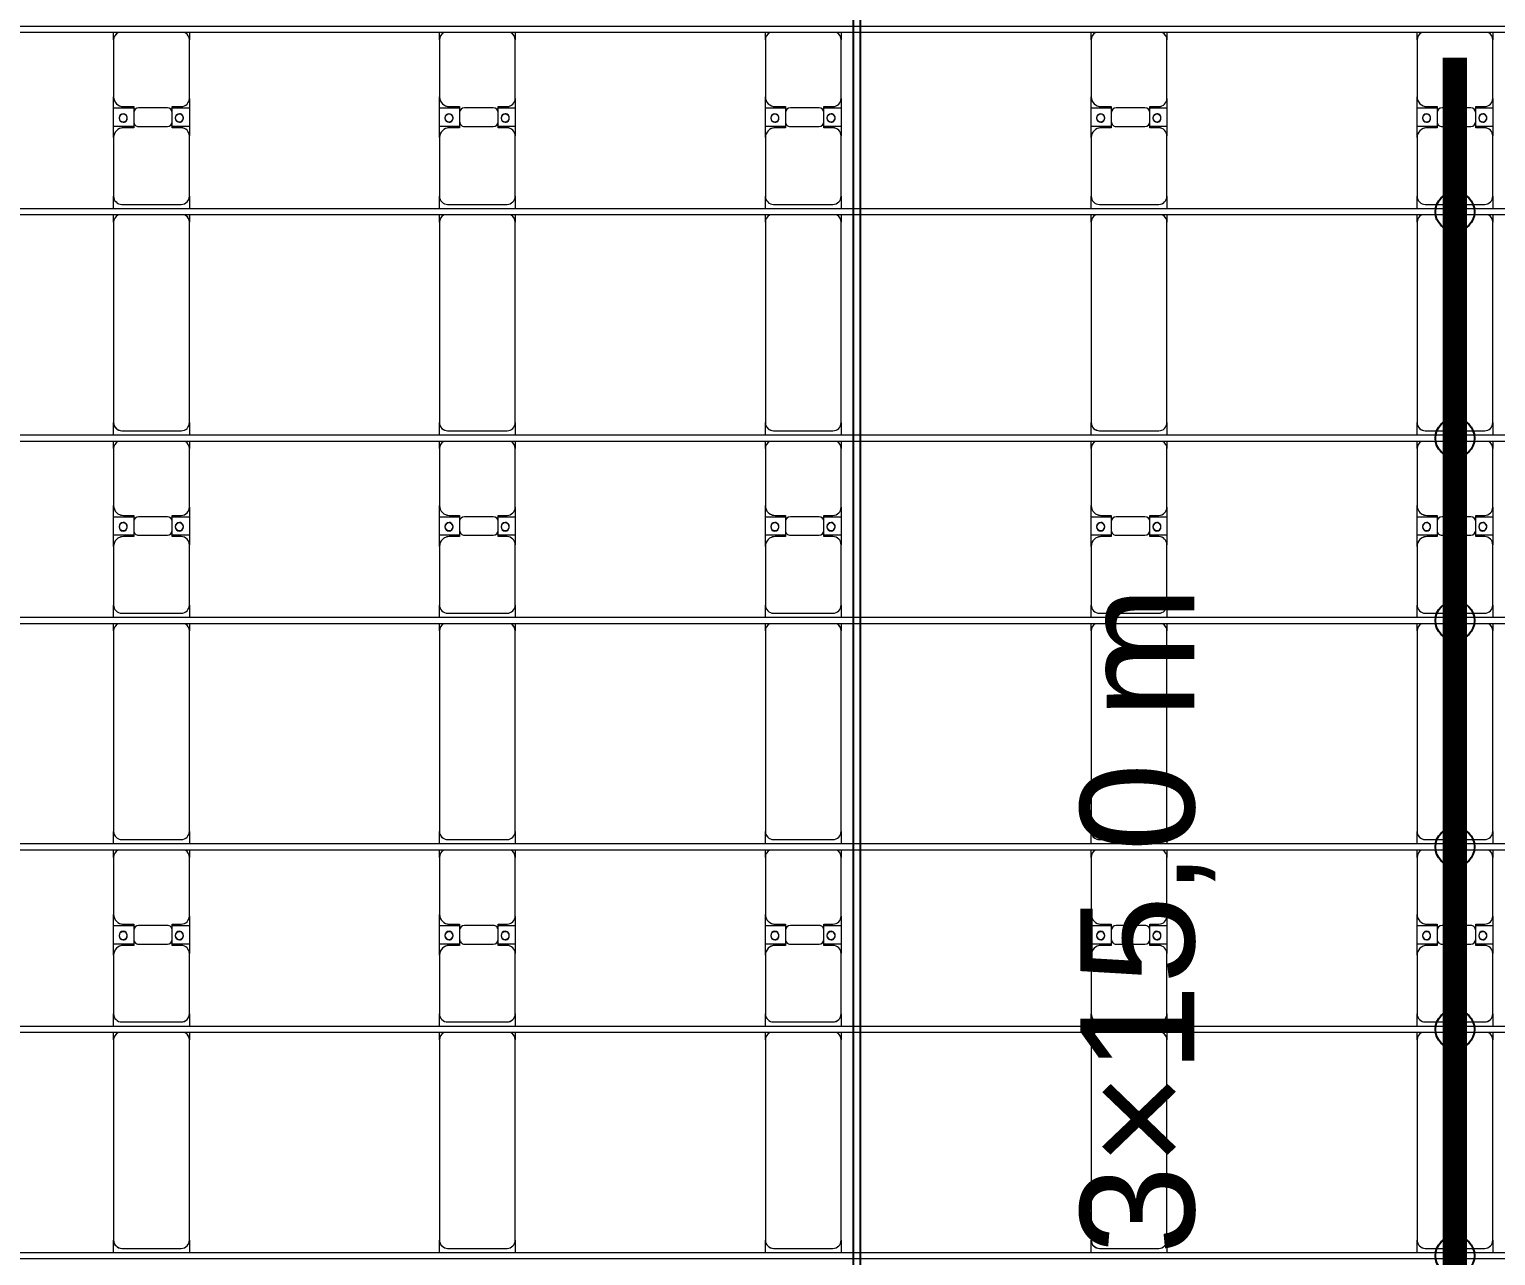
# Model space of a CAD drawing. Header units: millimetres. Extents: x -178706 to 107777, y -87310 to 933.
# Drawn here: x -93641 to -84641, y -71631 to -64101 of the extents above; entities that cross this region are included whole.
import ezdxf

# ---------------------------------------------------------------- set-up
doc = ezdxf.new("R2010")
doc.units = ezdxf.units.MM
doc.layers.add('A-GENM', color=13, linetype='Continuous', lineweight=9)
doc.layers.add('S-BEAM', color=12, linetype='Continuous', lineweight=9)
doc.layers.add('GC-GHI CHU', color=2, linetype='Continuous')
doc.layers.add('GC-HOP 40x60 GIA CUONG', color=1, linetype='Continuous')
doc.styles.add('GC_VN', font='arial.ttf')

# ---------------------------------------------------------------- blocks, each defined once
blk = doc.blocks.new('Dai phao do pin - DẢI PHAO ĐỠ PIN-V39-BỐ TRÍ KHUNG KẾT CẤU BÈ PIN 04')
at = {"layer": 'A-GENM', "color": 7}
for p, q in [((4324.7, 241.6), (4399.7, 241.6)), ((4349.7, 191.6), (4349.7, -173.4)), ((5630.3, 241.6), (4399.7, 241.6)), ((5630.3, 241.6), (5674.7, 241.6)), ((5714.7, 241.6), (5789.7, 241.6)), ((5739.7, 191.6), (5739.7, -173.4)), ((6149.7, 241.6), (5789.7, 241.6)), ((6149.7, 241.6), (6332.2, 241.6)), ((6209.7, 118.2), (6209.7, 181.6)), ((6217.8, 241.6), (6400.3, 241.6)), ((6217.8, 118.2), (6217.8, 241.6)), ((6332.2, 241.6), (6332.2, 118.2)), ((6340.3, 181.6), (6340.3, 118.2)), ((6750.3, 241.6), (6400.3, 241.6)), ((6750.3, 241.6), (6794.7, 241.6)), ((6834.7, 241.6), (6909.7, 241.6)), ((6859.7, 191.6), (6859.7, -173.4)), ((8140.3, 241.6), (6909.7, 241.6)), ((8140.3, 241.6), (8184.7, 241.6)), ((8224.7, 241.6), (8299.7, 241.6)), ((8249.7, 191.6), (8249.7, -173.4)), ((8659.7, 241.6), (8299.7, 241.6)), ((8659.7, 241.6), (8842.2, 241.6)), ((8719.7, 118.2), (8719.7, 181.6)), ((8727.8, 241.6), (8910.3, 241.6)), ((8727.8, 118.2), (8727.8, 241.6)), ((8842.2, 241.6), (8842.2, 118.2)), ((8850.3, 181.6), (8850.3, 118.2)), ((9260.3, 241.6), (8910.3, 241.6)), ((9260.3, 241.6), (9304.7, 241.6)), ((9344.7, 241.6), (9419.7, 241.6)), ((9369.7, 191.6), (9369.7, -173.4)), ((10650.3, 241.6), (9419.7, 241.6)), ((10650.3, 241.6), (10694.7, 241.6)), ((10734.7, 241.6), (10809.7, 241.6)), ((10759.7, 191.6), (10759.7, -173.4)), ((11169.7, 241.6), (10809.7, 241.6)), ((11169.7, 241.6), (11352.2, 241.6)), ((11229.7, 118.2), (11229.7, 181.6)), ((11237.8, 241.6), (11420.3, 241.6)), ((11237.8, 118.2), (11237.8, 241.6)), ((11352.2, 241.6), (11352.2, 118.2)), ((11360.3, 181.6), (11360.3, 118.2)), ((11770.3, 241.6), (11420.3, 241.6)), ((11770.3, 241.6), (11814.7, 241.6)), ((6302.2, 118.2), (6209.7, 118.2)), ((6340.3, 118.2), (6247.8, 118.2)), ((8812.2, 118.2), (8719.7, 118.2)), ((8850.3, 118.2), (8757.8, 118.2)), ((11322.2, 118.2), (11229.7, 118.2)), ((11360.3, 118.2), (11267.8, 118.2)), ((6217.8, 88.2), (6217.8, -88.2)), ((6332.2, -88.2), (6332.2, 88.2)), ((8727.8, 88.2), (8727.8, -88.2)), ((8842.2, -88.2), (8842.2, 88.2)), ((11237.8, 88.2), (11237.8, -88.2)), ((11352.2, -88.2), (11352.2, 88.2)), ((6209.7, -173.4), (6209.7, -118.2)), ((6209.7, -118.2), (6302.2, -118.2)), ((6217.8, -223.4), (6217.8, -118.2)), ((6247.8, -118.2), (6340.3, -118.2)), ((6332.2, -118.2), (6332.2, -223.4)), ((6340.3, -118.2), (6340.3, -173.4)), ((8719.7, -173.4), (8719.7, -118.2)), ((8719.7, -118.2), (8812.2, -118.2)), ((8727.8, -223.4), (8727.8, -118.2)), ((8757.8, -118.2), (8850.3, -118.2)), ((8842.2, -118.2), (8842.2, -223.4)), ((8850.3, -118.2), (8850.3, -173.4)), ((11229.7, -173.4), (11229.7, -118.2)), ((11229.7, -118.2), (11322.2, -118.2)), ((11237.8, -223.4), (11237.8, -118.2)), ((11267.8, -118.2), (11360.3, -118.2)), ((11352.2, -118.2), (11352.2, -223.4)), ((11360.3, -118.2), (11360.3, -173.4)), ((4399.7, -223.4), (4324.7, -223.4)), ((4399.7, -223.4), (5630.3, -223.4)), ((5674.7, -223.4), (5630.3, -223.4)), ((5789.7, -223.4), (5714.7, -223.4)), ((5789.7, -223.4), (6159.7, -223.4)), ((6332.2, -223.4), (6159.7, -223.4)), ((6390.3, -223.4), (6217.8, -223.4)), ((6390.3, -223.4), (6750.3, -223.4)), ((6794.7, -223.4), (6750.3, -223.4)), ((6909.7, -223.4), (6834.7, -223.4)), ((6909.7, -223.4), (8140.3, -223.4)), ((8184.7, -223.4), (8140.3, -223.4)), ((8299.7, -223.4), (8224.7, -223.4)), ((8299.7, -223.4), (8669.7, -223.4)), ((8842.2, -223.4), (8669.7, -223.4)), ((8900.3, -223.4), (8727.8, -223.4)), ((8900.3, -223.4), (9260.3, -223.4)), ((9304.7, -223.4), (9260.3, -223.4)), ((9419.7, -223.4), (9344.7, -223.4)), ((9419.7, -223.4), (10650.3, -223.4)), ((10694.7, -223.4), (10650.3, -223.4)), ((10809.7, -223.4), (10734.7, -223.4)), ((10809.7, -223.4), (11179.7, -223.4)), ((11352.2, -223.4), (11179.7, -223.4)), ((11410.3, -223.4), (11237.8, -223.4)), ((11410.3, -223.4), (11770.3, -223.4)), ((11814.7, -223.4), (11770.3, -223.4))]:
    blk.add_line(p, q, dxfattribs=at)
for centre, radius, start, end in [((4399.7, 191.6), 50, 90, 180), ((4399.7, 191.6), 50, 105, 180), ((5630.3, 191.6), 50, 30, 90), ((5630.3, 191.6), 50, 30, 90), ((5789.7, 191.6), 50, 90, 180), ((5789.7, 191.6), 50, 135, 180), ((6149.7, 181.6), 60, 360, 90), ((6149.7, 181.6), 60, 360, 30), ((6268.6, 183.2), 25, 360, 180), ((6268.6, 183.2), 25, 180, 0), ((6271.4, 183.2), 25, 0, 180), ((6271.4, 183.2), 25, 180, 360), ((6400.3, 181.6), 60, 90, 180), ((6400.3, 181.6), 60, 150, 180), ((6750.3, 191.6), 50, 30, 90), ((6750.3, 191.6), 50, 30, 45), ((6909.7, 191.6), 50, 90, 180), ((6909.7, 191.6), 50, 110.94739, 180), ((8140.3, 191.6), 50, 30, 90), ((8140.3, 191.6), 50, 30, 90), ((8299.7, 191.6), 50, 90, 180), ((8299.7, 191.6), 50, 135, 180), ((8659.7, 181.6), 60, 360, 90), ((8659.7, 181.6), 60, 360, 30), ((8778.6, 183.2), 25, 360, 180), ((8778.6, 183.2), 25, 180, 360), ((8781.4, 183.2), 25, 0, 180), ((8781.4, 183.2), 25, 180, 0), ((8910.3, 181.6), 60, 90, 180), ((8910.3, 181.6), 60, 150, 180), ((9260.3, 191.6), 50, 30, 90), ((9260.3, 191.6), 50, 30, 45), ((9419.7, 191.6), 50, 90, 180), ((9419.7, 191.6), 50, 105, 180), ((10650.3, 191.6), 50, 30, 90), ((10650.3, 191.6), 50, 30, 90), ((10809.7, 191.6), 50, 90, 180), ((10809.7, 191.6), 50, 135, 180), ((11169.7, 181.6), 60, 0, 90), ((11169.7, 181.6), 60, 0, 30), ((11288.6, 183.2), 25, 0, 180), ((11288.6, 183.2), 25, 180, 0), ((11291.4, 183.2), 25, 0, 180), ((11291.4, 183.2), 25, 180, 360), ((11420.3, 181.6), 60, 90, 180), ((11420.3, 181.6), 60, 150, 180), ((11770.3, 191.6), 50, 30, 90), ((11770.3, 191.6), 50, 30, 45), ((6247.8, 88.2), 30, 90, 180), ((6302.2, 88.2), 30, 0, 90), ((8757.8, 88.2), 30, 90, 180), ((8812.2, 88.2), 30, 360, 90), ((11267.8, 88.2), 30, 90, 180), ((11322.2, 88.2), 30, 360, 90), ((6247.8, -88.2), 30, 180, 270), ((6302.2, -88.2), 30, 270, 0), ((8757.8, -88.2), 30, 180, 270), ((8812.2, -88.2), 30, 270, 360), ((11267.8, -88.2), 30, 180, 270), ((11322.2, -88.2), 30, 270, 360), ((4399.7, -173.4), 50, 180, 270), ((4399.7, -173.4), 50, 180, 270), ((5789.7, -173.4), 50, 180, 270), ((5789.7, -173.4), 50, 180, 225), ((6159.7, -173.4), 50, 270, 360), ((6159.7, -173.4), 50, 315, 360), ((6268.6, -161.8), 25, 0, 180), ((6268.6, -161.8), 25, 180, 0), ((6271.4, -161.8), 25, 0, 180), ((6271.4, -161.8), 25, 180, 0), ((6390.3, -173.4), 50, 180, 270), ((6390.3, -173.4), 50, 180, 225), ((6909.7, -173.4), 50, 180, 270), ((6909.7, -173.4), 50, 180, 270), ((8299.7, -173.4), 50, 180, 270), ((8299.7, -173.4), 50, 180, 225), ((8669.7, -173.4), 50, 270, 360), ((8669.7, -173.4), 50, 315, 360), ((8778.6, -161.8), 25, 0, 180), ((8778.6, -161.8), 25, 180, 360), ((8781.4, -161.8), 25, 0, 180), ((8781.4, -161.8), 25, 180, 0), ((8900.3, -173.4), 50, 180, 270), ((8900.3, -173.4), 50, 180, 225), ((9419.7, -173.4), 50, 180, 270), ((9419.7, -173.4), 50, 180, 270), ((10809.7, -173.4), 50, 180, 270), ((10809.7, -173.4), 50, 180, 225), ((11179.7, -173.4), 50, 270, 360), ((11179.7, -173.4), 50, 315, 360), ((11288.6, -161.8), 25, 0, 180), ((11288.6, -161.8), 25, 180, 0), ((11291.4, -161.8), 25, 0, 180), ((11291.4, -161.8), 25, 180, 0), ((11410.3, -173.4), 50, 180, 270), ((11410.3, -173.4), 50, 180, 225), ((5630.3, -173.4), 50, 270, 330), ((5630.3, -173.4), 50, 285, 330), ((6750.3, -173.4), 50, 270, 330), ((6750.3, -173.4), 50, 315, 330), ((8140.3, -173.4), 50, 270, 330), ((8140.3, -173.4), 50, 285, 330), ((9260.3, -173.4), 50, 270, 330), ((9260.3, -173.4), 50, 315, 330), ((10650.3, -173.4), 50, 270, 330), ((10650.3, -173.4), 50, 285, 330), ((11770.3, -173.4), 50, 270, 330), ((11770.3, -173.4), 50, 315, 330)]:
    blk.add_arc(centre, radius, start, end, dxfattribs=at)
blk = doc.blocks.new('Dai phao do pin - DẢI PHAO ĐỠ PIN-V40-BỐ TRÍ KHUNG KẾT CẤU BÈ PIN 04')
at = {"layer": 'A-GENM', "color": 7}
for p, q in [((4324.7, 241.6), (4399.7, 241.6)), ((4349.7, 191.6), (4349.7, -173.4)), ((5630.3, 241.6), (4399.7, 241.6)), ((5630.3, 241.6), (5674.7, 241.6)), ((5714.7, 241.6), (5789.7, 241.6)), ((5739.7, 191.6), (5739.7, -173.4)), ((6149.7, 241.6), (5789.7, 241.6)), ((6149.7, 241.6), (6332.2, 241.6)), ((6209.7, 118.2), (6209.7, 181.6)), ((6217.8, 241.6), (6400.3, 241.6)), ((6217.8, 118.2), (6217.8, 241.6)), ((6332.2, 241.6), (6332.2, 118.2)), ((6340.3, 181.6), (6340.3, 118.2)), ((6750.3, 241.6), (6400.3, 241.6)), ((6750.3, 241.6), (6794.7, 241.6)), ((6834.7, 241.6), (6909.7, 241.6)), ((6859.7, 191.6), (6859.7, -173.4)), ((8140.3, 241.6), (6909.7, 241.6)), ((8140.3, 241.6), (8184.7, 241.6)), ((8224.7, 241.6), (8299.7, 241.6)), ((8249.7, 191.6), (8249.7, -173.4)), ((8659.7, 241.6), (8299.7, 241.6)), ((8659.7, 241.6), (8842.2, 241.6)), ((8719.7, 118.2), (8719.7, 181.6)), ((8727.8, 241.6), (8910.3, 241.6)), ((8727.8, 118.2), (8727.8, 241.6)), ((8842.2, 241.6), (8842.2, 118.2)), ((8850.3, 181.6), (8850.3, 118.2)), ((9260.3, 241.6), (8910.3, 241.6)), ((9260.3, 241.6), (9304.7, 241.6)), ((9344.7, 241.6), (9419.7, 241.6)), ((9369.7, 191.6), (9369.7, -173.4)), ((10650.3, 241.6), (9419.7, 241.6)), ((10650.3, 241.6), (10694.7, 241.6)), ((10734.7, 241.6), (10809.7, 241.6)), ((10759.7, 191.6), (10759.7, -173.4)), ((11169.7, 241.6), (10809.7, 241.6)), ((11169.7, 241.6), (11352.2, 241.6)), ((11229.7, 118.2), (11229.7, 181.6)), ((11237.8, 241.6), (11420.3, 241.6)), ((11237.8, 118.2), (11237.8, 241.6)), ((11352.2, 241.6), (11352.2, 118.2)), ((11360.3, 181.6), (11360.3, 118.2)), ((11770.3, 241.6), (11420.3, 241.6)), ((11770.3, 241.6), (11814.7, 241.6)), ((6302.2, 118.2), (6209.7, 118.2)), ((6340.3, 118.2), (6247.8, 118.2)), ((8812.2, 118.2), (8719.7, 118.2)), ((8850.3, 118.2), (8757.8, 118.2)), ((11322.2, 118.2), (11229.7, 118.2)), ((11360.3, 118.2), (11267.8, 118.2)), ((6217.8, 88.2), (6217.8, -88.2)), ((6332.2, -88.2), (6332.2, 88.2)), ((8727.8, 88.2), (8727.8, -88.2)), ((8842.2, -88.2), (8842.2, 88.2)), ((11237.8, 88.2), (11237.8, -88.2)), ((11352.2, -88.2), (11352.2, 88.2)), ((6209.7, -173.4), (6209.7, -118.2)), ((6209.7, -118.2), (6302.2, -118.2)), ((6217.8, -223.4), (6217.8, -118.2)), ((6247.8, -118.2), (6340.3, -118.2)), ((6332.2, -118.2), (6332.2, -223.4)), ((6340.3, -118.2), (6340.3, -173.4)), ((8719.7, -173.4), (8719.7, -118.2)), ((8719.7, -118.2), (8812.2, -118.2)), ((8727.8, -223.4), (8727.8, -118.2)), ((8757.8, -118.2), (8850.3, -118.2)), ((8842.2, -118.2), (8842.2, -223.4)), ((8850.3, -118.2), (8850.3, -173.4)), ((11229.7, -173.4), (11229.7, -118.2)), ((11229.7, -118.2), (11322.2, -118.2)), ((11237.8, -223.4), (11237.8, -118.2)), ((11267.8, -118.2), (11360.3, -118.2)), ((11352.2, -118.2), (11352.2, -223.4)), ((11360.3, -118.2), (11360.3, -173.4)), ((4399.7, -223.4), (4324.7, -223.4)), ((4399.7, -223.4), (5630.3, -223.4)), ((5674.7, -223.4), (5630.3, -223.4)), ((5789.7, -223.4), (5714.7, -223.4)), ((5789.7, -223.4), (6159.7, -223.4)), ((6332.2, -223.4), (6159.7, -223.4)), ((6390.3, -223.4), (6217.8, -223.4)), ((6390.3, -223.4), (6750.3, -223.4)), ((6794.7, -223.4), (6750.3, -223.4)), ((6909.7, -223.4), (6834.7, -223.4)), ((6909.7, -223.4), (8140.3, -223.4)), ((8184.7, -223.4), (8140.3, -223.4)), ((8299.7, -223.4), (8224.7, -223.4)), ((8299.7, -223.4), (8669.7, -223.4)), ((8842.2, -223.4), (8669.7, -223.4)), ((8900.3, -223.4), (8727.8, -223.4)), ((8900.3, -223.4), (9260.3, -223.4)), ((9304.7, -223.4), (9260.3, -223.4)), ((9419.7, -223.4), (9344.7, -223.4)), ((9419.7, -223.4), (10650.3, -223.4)), ((10694.7, -223.4), (10650.3, -223.4)), ((10809.7, -223.4), (10734.7, -223.4)), ((10809.7, -223.4), (11179.7, -223.4)), ((11352.2, -223.4), (11179.7, -223.4)), ((11410.3, -223.4), (11237.8, -223.4)), ((11410.3, -223.4), (11770.3, -223.4)), ((11814.7, -223.4), (11770.3, -223.4))]:
    blk.add_line(p, q, dxfattribs=at)
for centre, radius, start, end in [((4399.7, 191.6), 50, 90, 180), ((4399.7, 191.6), 50, 105, 180), ((5630.3, 191.6), 50, 30, 90), ((5630.3, 191.6), 50, 30, 90), ((5789.7, 191.6), 50, 90, 180), ((5789.7, 191.6), 50, 135, 180), ((6149.7, 181.6), 60, 360, 90), ((6149.7, 181.6), 60, 360, 30), ((6268.6, 183.2), 25, 360, 180), ((6268.6, 183.2), 25, 180, 0), ((6271.4, 183.2), 25, 0, 180), ((6271.4, 183.2), 25, 180, 360), ((6400.3, 181.6), 60, 90, 180), ((6400.3, 181.6), 60, 150, 180), ((6750.3, 191.6), 50, 30, 90), ((6750.3, 191.6), 50, 30, 45), ((6909.7, 191.6), 50, 90, 180), ((6909.7, 191.6), 50, 110.95192, 180), ((8140.3, 191.6), 50, 30, 90), ((8140.3, 191.6), 50, 30, 90), ((8299.7, 191.6), 50, 90, 180), ((8299.7, 191.6), 50, 135, 180), ((8659.7, 181.6), 60, 360, 90), ((8659.7, 181.6), 60, 360, 30), ((8778.6, 183.2), 25, 360, 180), ((8778.6, 183.2), 25, 180, 360), ((8781.4, 183.2), 25, 0, 180), ((8781.4, 183.2), 25, 180, 0), ((8910.3, 181.6), 60, 90, 180), ((8910.3, 181.6), 60, 150, 180), ((9260.3, 191.6), 50, 30, 90), ((9260.3, 191.6), 50, 30, 45), ((9419.7, 191.6), 50, 90, 180), ((9419.7, 191.6), 50, 105, 180), ((10650.3, 191.6), 50, 30, 90), ((10650.3, 191.6), 50, 30, 90), ((10809.7, 191.6), 50, 90, 180), ((10809.7, 191.6), 50, 135, 180), ((11169.7, 181.6), 60, 0, 90), ((11169.7, 181.6), 60, 0, 30), ((11288.6, 183.2), 25, 0, 180), ((11288.6, 183.2), 25, 180, 0), ((11291.4, 183.2), 25, 0, 180), ((11291.4, 183.2), 25, 180, 360), ((11420.3, 181.6), 60, 90, 180), ((11420.3, 181.6), 60, 150, 180), ((11770.3, 191.6), 50, 30, 90), ((11770.3, 191.6), 50, 30, 45), ((6247.8, 88.2), 30, 90, 180), ((6302.2, 88.2), 30, 0, 90), ((8757.8, 88.2), 30, 90, 180), ((8812.2, 88.2), 30, 360, 90), ((11267.8, 88.2), 30, 90, 180), ((11322.2, 88.2), 30, 360, 90), ((6247.8, -88.2), 30, 180, 270), ((6302.2, -88.2), 30, 270, 0), ((8757.8, -88.2), 30, 180, 270), ((8812.2, -88.2), 30, 270, 360), ((11267.8, -88.2), 30, 180, 270), ((11322.2, -88.2), 30, 270, 360), ((4399.7, -173.4), 50, 180, 270), ((4399.7, -173.4), 50, 180, 270), ((5789.7, -173.4), 50, 180, 270), ((5789.7, -173.4), 50, 180, 225), ((6159.7, -173.4), 50, 270, 360), ((6159.7, -173.4), 50, 315, 360), ((6268.6, -161.8), 25, 0, 180), ((6268.6, -161.8), 25, 180, 0), ((6271.4, -161.8), 25, 0, 180), ((6271.4, -161.8), 25, 180, 0), ((6390.3, -173.4), 50, 180, 270), ((6390.3, -173.4), 50, 180, 225), ((6909.7, -173.4), 50, 180, 270), ((6909.7, -173.4), 50, 180, 270), ((8299.7, -173.4), 50, 180, 270), ((8299.7, -173.4), 50, 180, 225), ((8669.7, -173.4), 50, 270, 360), ((8669.7, -173.4), 50, 315, 360), ((8778.6, -161.8), 25, 0, 180), ((8778.6, -161.8), 25, 180, 360), ((8781.4, -161.8), 25, 0, 180), ((8781.4, -161.8), 25, 180, 0), ((8900.3, -173.4), 50, 180, 270), ((8900.3, -173.4), 50, 180, 225), ((9419.7, -173.4), 50, 180, 270), ((9419.7, -173.4), 50, 180, 270), ((10809.7, -173.4), 50, 180, 270), ((10809.7, -173.4), 50, 180, 225), ((11179.7, -173.4), 50, 270, 360), ((11179.7, -173.4), 50, 315, 360), ((11288.6, -161.8), 25, 0, 180), ((11288.6, -161.8), 25, 180, 0), ((11291.4, -161.8), 25, 0, 180), ((11291.4, -161.8), 25, 180, 0), ((11410.3, -173.4), 50, 180, 270), ((11410.3, -173.4), 50, 180, 225), ((5630.3, -173.4), 50, 270, 330), ((5630.3, -173.4), 50, 285, 330), ((6750.3, -173.4), 50, 270, 330), ((6750.3, -173.4), 50, 315, 330), ((8140.3, -173.4), 50, 270, 330), ((8140.3, -173.4), 50, 285, 330), ((9260.3, -173.4), 50, 270, 330), ((9260.3, -173.4), 50, 315, 330), ((10650.3, -173.4), 50, 270, 330), ((10650.3, -173.4), 50, 285, 330), ((11770.3, -173.4), 50, 270, 330), ((11770.3, -173.4), 50, 315, 330)]:
    blk.add_arc(centre, radius, start, end, dxfattribs=at)
blk = doc.blocks.new('Dai phao do pin - DẢI PHAO ĐỠ PIN-V41-BỐ TRÍ KHUNG KẾT CẤU BÈ PIN 04')
at = {"layer": 'A-GENM', "color": 7}
for p, q in [((4324.7, 241.6), (4399.7, 241.6)), ((4349.7, 191.6), (4349.7, -173.4)), ((5630.3, 241.6), (4399.7, 241.6)), ((5630.3, 241.6), (5674.7, 241.6)), ((5714.7, 241.6), (5789.7, 241.6)), ((5739.7, 191.6), (5739.7, -173.4)), ((6149.7, 241.6), (5789.7, 241.6)), ((6149.7, 241.6), (6332.2, 241.6)), ((6209.7, 118.2), (6209.7, 181.6)), ((6217.8, 241.6), (6400.3, 241.6)), ((6217.8, 118.2), (6217.8, 241.6)), ((6332.2, 241.6), (6332.2, 118.2)), ((6340.3, 181.6), (6340.3, 118.2)), ((6750.3, 241.6), (6400.3, 241.6)), ((6750.3, 241.6), (6794.7, 241.6)), ((6834.7, 241.6), (6909.7, 241.6)), ((6859.7, 191.6), (6859.7, -173.4)), ((8140.3, 241.6), (6909.7, 241.6)), ((8140.3, 241.6), (8184.7, 241.6)), ((8224.7, 241.6), (8299.7, 241.6)), ((8249.7, 191.6), (8249.7, -173.4)), ((8659.7, 241.6), (8299.7, 241.6)), ((8659.7, 241.6), (8842.2, 241.6)), ((8719.7, 118.2), (8719.7, 181.6)), ((8727.8, 241.6), (8910.3, 241.6)), ((8727.8, 118.2), (8727.8, 241.6)), ((8842.2, 241.6), (8842.2, 118.2)), ((8850.3, 181.6), (8850.3, 118.2)), ((9260.3, 241.6), (8910.3, 241.6)), ((9260.3, 241.6), (9304.7, 241.6)), ((9344.7, 241.6), (9419.7, 241.6)), ((9369.7, 191.6), (9369.7, -173.4)), ((10650.3, 241.6), (9419.7, 241.6)), ((10650.3, 241.6), (10694.7, 241.6)), ((10734.7, 241.6), (10809.7, 241.6)), ((10759.7, 191.6), (10759.7, -173.4)), ((11169.7, 241.6), (10809.7, 241.6)), ((11169.7, 241.6), (11352.2, 241.6)), ((11229.7, 118.2), (11229.7, 181.6)), ((11237.8, 241.6), (11420.3, 241.6)), ((11237.8, 118.2), (11237.8, 241.6)), ((11352.2, 241.6), (11352.2, 118.2)), ((11360.3, 181.6), (11360.3, 118.2)), ((11770.3, 241.6), (11420.3, 241.6)), ((11770.3, 241.6), (11814.7, 241.6)), ((6302.2, 118.2), (6209.7, 118.2)), ((6340.3, 118.2), (6247.8, 118.2)), ((8812.2, 118.2), (8719.7, 118.2)), ((8850.3, 118.2), (8757.8, 118.2)), ((11322.2, 118.2), (11229.7, 118.2)), ((11360.3, 118.2), (11267.8, 118.2)), ((6217.8, 88.2), (6217.8, -88.2)), ((6332.2, -88.2), (6332.2, 88.2)), ((8727.8, 88.2), (8727.8, -88.2)), ((8842.2, -88.2), (8842.2, 88.2)), ((11237.8, 88.2), (11237.8, -88.2)), ((11352.2, -88.2), (11352.2, 88.2)), ((6209.7, -173.4), (6209.7, -118.2)), ((6209.7, -118.2), (6302.2, -118.2)), ((6217.8, -223.4), (6217.8, -118.2)), ((6247.8, -118.2), (6340.3, -118.2)), ((6332.2, -118.2), (6332.2, -223.4)), ((6340.3, -118.2), (6340.3, -173.4)), ((8719.7, -173.4), (8719.7, -118.2)), ((8719.7, -118.2), (8812.2, -118.2)), ((8727.8, -223.4), (8727.8, -118.2)), ((8757.8, -118.2), (8850.3, -118.2)), ((8842.2, -118.2), (8842.2, -223.4)), ((8850.3, -118.2), (8850.3, -173.4)), ((11229.7, -173.4), (11229.7, -118.2)), ((11229.7, -118.2), (11322.2, -118.2)), ((11237.8, -223.4), (11237.8, -118.2)), ((11267.8, -118.2), (11360.3, -118.2)), ((11352.2, -118.2), (11352.2, -223.4)), ((11360.3, -118.2), (11360.3, -173.4)), ((4399.7, -223.4), (4324.7, -223.4)), ((4399.7, -223.4), (5630.3, -223.4)), ((5674.7, -223.4), (5630.3, -223.4)), ((5789.7, -223.4), (5714.7, -223.4)), ((5789.7, -223.4), (6159.7, -223.4)), ((6332.2, -223.4), (6159.7, -223.4)), ((6390.3, -223.4), (6217.8, -223.4)), ((6390.3, -223.4), (6750.3, -223.4)), ((6794.7, -223.4), (6750.3, -223.4)), ((6909.7, -223.4), (6834.7, -223.4)), ((6909.7, -223.4), (8140.3, -223.4)), ((8184.7, -223.4), (8140.3, -223.4)), ((8299.7, -223.4), (8224.7, -223.4)), ((8299.7, -223.4), (8669.7, -223.4)), ((8842.2, -223.4), (8669.7, -223.4)), ((8900.3, -223.4), (8727.8, -223.4)), ((8900.3, -223.4), (9260.3, -223.4)), ((9304.7, -223.4), (9260.3, -223.4)), ((9419.7, -223.4), (9344.7, -223.4)), ((9419.7, -223.4), (10650.3, -223.4)), ((10694.7, -223.4), (10650.3, -223.4)), ((10809.7, -223.4), (10734.7, -223.4)), ((10809.7, -223.4), (11179.7, -223.4)), ((11352.2, -223.4), (11179.7, -223.4)), ((11410.3, -223.4), (11237.8, -223.4)), ((11410.3, -223.4), (11770.3, -223.4)), ((11814.7, -223.4), (11770.3, -223.4))]:
    blk.add_line(p, q, dxfattribs=at)
for centre, radius, start, end in [((4399.7, 191.6), 50, 90, 180), ((4399.7, 191.6), 50, 105, 180), ((5630.3, 191.6), 50, 30, 90), ((5630.3, 191.6), 50, 30, 90), ((5789.7, 191.6), 50, 90, 180), ((5789.7, 191.6), 50, 135, 180), ((6149.7, 181.6), 60, 360, 90), ((6149.7, 181.6), 60, 360, 30), ((6268.6, 183.2), 25, 360, 180), ((6268.6, 183.2), 25, 180, 0), ((6271.4, 183.2), 25, 0, 180), ((6271.4, 183.2), 25, 180, 360), ((6400.3, 181.6), 60, 90, 180), ((6400.3, 181.6), 60, 150, 180), ((6750.3, 191.6), 50, 30, 90), ((6750.3, 191.6), 50, 30, 45), ((6909.7, 191.6), 50, 90, 180), ((6909.7, 191.6), 50, 110.95645, 180), ((8140.3, 191.6), 50, 30, 90), ((8140.3, 191.6), 50, 30, 90), ((8299.7, 191.6), 50, 90, 180), ((8299.7, 191.6), 50, 135, 180), ((8659.7, 181.6), 60, 360, 90), ((8659.7, 181.6), 60, 360, 30), ((8778.6, 183.2), 25, 360, 180), ((8778.6, 183.2), 25, 180, 360), ((8781.4, 183.2), 25, 0, 180), ((8781.4, 183.2), 25, 180, 0), ((8910.3, 181.6), 60, 90, 180), ((8910.3, 181.6), 60, 150, 180), ((9260.3, 191.6), 50, 30, 90), ((9260.3, 191.6), 50, 30, 45), ((9419.7, 191.6), 50, 90, 180), ((9419.7, 191.6), 50, 105, 180), ((10650.3, 191.6), 50, 30, 90), ((10650.3, 191.6), 50, 30, 90), ((10809.7, 191.6), 50, 90, 180), ((10809.7, 191.6), 50, 135, 180), ((11169.7, 181.6), 60, 0, 90), ((11169.7, 181.6), 60, 0, 30), ((11288.6, 183.2), 25, 0, 180), ((11288.6, 183.2), 25, 180, 0), ((11291.4, 183.2), 25, 0, 180), ((11291.4, 183.2), 25, 180, 360), ((11420.3, 181.6), 60, 90, 180), ((11420.3, 181.6), 60, 150, 180), ((11770.3, 191.6), 50, 30, 90), ((11770.3, 191.6), 50, 30, 45), ((6247.8, 88.2), 30, 90, 180), ((6302.2, 88.2), 30, 0, 90), ((8757.8, 88.2), 30, 90, 180), ((8812.2, 88.2), 30, 360, 90), ((11267.8, 88.2), 30, 90, 180), ((11322.2, 88.2), 30, 360, 90), ((6247.8, -88.2), 30, 180, 270), ((6302.2, -88.2), 30, 270, 0), ((8757.8, -88.2), 30, 180, 270), ((8812.2, -88.2), 30, 270, 360), ((11267.8, -88.2), 30, 180, 270), ((11322.2, -88.2), 30, 270, 360), ((4399.7, -173.4), 50, 180, 270), ((4399.7, -173.4), 50, 180, 270), ((5789.7, -173.4), 50, 180, 270), ((5789.7, -173.4), 50, 180, 225), ((6159.7, -173.4), 50, 270, 360), ((6159.7, -173.4), 50, 315, 360), ((6268.6, -161.8), 25, 0, 180), ((6268.6, -161.8), 25, 180, 0), ((6271.4, -161.8), 25, 0, 180), ((6271.4, -161.8), 25, 180, 0), ((6390.3, -173.4), 50, 180, 270), ((6390.3, -173.4), 50, 180, 225), ((6909.7, -173.4), 50, 180, 270), ((6909.7, -173.4), 50, 180, 270), ((8299.7, -173.4), 50, 180, 270), ((8299.7, -173.4), 50, 180, 225), ((8669.7, -173.4), 50, 270, 360), ((8669.7, -173.4), 50, 315, 360), ((8778.6, -161.8), 25, 0, 180), ((8778.6, -161.8), 25, 180, 360), ((8781.4, -161.8), 25, 0, 180), ((8781.4, -161.8), 25, 180, 0), ((8900.3, -173.4), 50, 180, 270), ((8900.3, -173.4), 50, 180, 225), ((9419.7, -173.4), 50, 180, 270), ((9419.7, -173.4), 50, 180, 270), ((10809.7, -173.4), 50, 180, 270), ((10809.7, -173.4), 50, 180, 225), ((11179.7, -173.4), 50, 270, 360), ((11179.7, -173.4), 50, 315, 360), ((11288.6, -161.8), 25, 0, 180), ((11288.6, -161.8), 25, 180, 0), ((11291.4, -161.8), 25, 0, 180), ((11291.4, -161.8), 25, 180, 0), ((11410.3, -173.4), 50, 180, 270), ((11410.3, -173.4), 50, 180, 225), ((5630.3, -173.4), 50, 270, 330), ((5630.3, -173.4), 50, 285, 330), ((6750.3, -173.4), 50, 270, 330), ((6750.3, -173.4), 50, 315, 330), ((8140.3, -173.4), 50, 270, 330), ((8140.3, -173.4), 50, 285, 330), ((9260.3, -173.4), 50, 270, 330), ((9260.3, -173.4), 50, 315, 330), ((10650.3, -173.4), 50, 270, 330), ((10650.3, -173.4), 50, 285, 330), ((11770.3, -173.4), 50, 270, 330), ((11770.3, -173.4), 50, 315, 330)]:
    blk.add_arc(centre, radius, start, end, dxfattribs=at)
blk = doc.blocks.new('Dai phao do pin - DẢI PHAO ĐỠ PIN-V42-BỐ TRÍ KHUNG KẾT CẤU BÈ PIN 04')
at = {"layer": 'A-GENM', "color": 7}
for p, q in [((4324.7, 241.6), (4399.7, 241.6)), ((4349.7, 191.6), (4349.7, -173.4)), ((5630.3, 241.6), (4399.7, 241.6)), ((5630.3, 241.6), (5674.7, 241.6)), ((5714.7, 241.6), (5789.7, 241.6)), ((5739.7, 191.6), (5739.7, -173.4)), ((6149.7, 241.6), (5789.7, 241.6)), ((6149.7, 241.6), (6332.2, 241.6)), ((6209.7, 118.2), (6209.7, 181.6)), ((6217.8, 241.6), (6400.3, 241.6)), ((6217.8, 118.2), (6217.8, 241.6)), ((6332.2, 241.6), (6332.2, 118.2)), ((6340.3, 181.6), (6340.3, 118.2)), ((6750.3, 241.6), (6400.3, 241.6)), ((6750.3, 241.6), (6794.7, 241.6)), ((6834.7, 241.6), (6909.7, 241.6)), ((6859.7, 191.6), (6859.7, -173.4)), ((8140.3, 241.6), (6909.7, 241.6)), ((8140.3, 241.6), (8184.7, 241.6)), ((8224.7, 241.6), (8299.7, 241.6)), ((8249.7, 191.6), (8249.7, -173.4)), ((8659.7, 241.6), (8299.7, 241.6)), ((8659.7, 241.6), (8842.2, 241.6)), ((8719.7, 118.2), (8719.7, 181.6)), ((8727.8, 241.6), (8910.3, 241.6)), ((8727.8, 118.2), (8727.8, 241.6)), ((8842.2, 241.6), (8842.2, 118.2)), ((8850.3, 181.6), (8850.3, 118.2)), ((9260.3, 241.6), (8910.3, 241.6)), ((9260.3, 241.6), (9304.7, 241.6)), ((9344.7, 241.6), (9419.7, 241.6)), ((9369.7, 191.6), (9369.7, -173.4)), ((10650.3, 241.6), (9419.7, 241.6)), ((10650.3, 241.6), (10694.7, 241.6)), ((10734.7, 241.6), (10809.7, 241.6)), ((10759.7, 191.6), (10759.7, -173.4)), ((11169.7, 241.6), (10809.7, 241.6)), ((11169.7, 241.6), (11352.2, 241.6)), ((11229.7, 118.2), (11229.7, 181.6)), ((11237.8, 241.6), (11420.3, 241.6)), ((11237.8, 118.2), (11237.8, 241.6)), ((11352.2, 241.6), (11352.2, 118.2)), ((11360.3, 181.6), (11360.3, 118.2)), ((11770.3, 241.6), (11420.3, 241.6)), ((11770.3, 241.6), (11814.7, 241.6)), ((6302.2, 118.2), (6209.7, 118.2)), ((6340.3, 118.2), (6247.8, 118.2)), ((8812.2, 118.2), (8719.7, 118.2)), ((8850.3, 118.2), (8757.8, 118.2)), ((11322.2, 118.2), (11229.7, 118.2)), ((11360.3, 118.2), (11267.8, 118.2)), ((6217.8, 88.2), (6217.8, -88.2)), ((6332.2, -88.2), (6332.2, 88.2)), ((8727.8, 88.2), (8727.8, -88.2)), ((8842.2, -88.2), (8842.2, 88.2)), ((11237.8, 88.2), (11237.8, -88.2)), ((11352.2, -88.2), (11352.2, 88.2)), ((6209.7, -173.4), (6209.7, -118.2)), ((6209.7, -118.2), (6302.2, -118.2)), ((6217.8, -223.4), (6217.8, -118.2)), ((6247.8, -118.2), (6340.3, -118.2)), ((6332.2, -118.2), (6332.2, -223.4)), ((6340.3, -118.2), (6340.3, -173.4)), ((8719.7, -173.4), (8719.7, -118.2)), ((8719.7, -118.2), (8812.2, -118.2)), ((8727.8, -223.4), (8727.8, -118.2)), ((8757.8, -118.2), (8850.3, -118.2)), ((8842.2, -118.2), (8842.2, -223.4)), ((8850.3, -118.2), (8850.3, -173.4)), ((11229.7, -173.4), (11229.7, -118.2)), ((11229.7, -118.2), (11322.2, -118.2)), ((11237.8, -223.4), (11237.8, -118.2)), ((11267.8, -118.2), (11360.3, -118.2)), ((11352.2, -118.2), (11352.2, -223.4)), ((11360.3, -118.2), (11360.3, -173.4)), ((4399.7, -223.4), (4324.7, -223.4)), ((4399.7, -223.4), (5630.3, -223.4)), ((5674.7, -223.4), (5630.3, -223.4)), ((5789.7, -223.4), (5714.7, -223.4)), ((5789.7, -223.4), (6159.7, -223.4)), ((6332.2, -223.4), (6159.7, -223.4)), ((6390.3, -223.4), (6217.8, -223.4)), ((6390.3, -223.4), (6750.3, -223.4)), ((6794.7, -223.4), (6750.3, -223.4)), ((6909.7, -223.4), (6834.7, -223.4)), ((6909.7, -223.4), (8140.3, -223.4)), ((8184.7, -223.4), (8140.3, -223.4)), ((8299.7, -223.4), (8224.7, -223.4)), ((8299.7, -223.4), (8669.7, -223.4)), ((8842.2, -223.4), (8669.7, -223.4)), ((8900.3, -223.4), (8727.8, -223.4)), ((8900.3, -223.4), (9260.3, -223.4)), ((9304.7, -223.4), (9260.3, -223.4)), ((9419.7, -223.4), (9344.7, -223.4)), ((9419.7, -223.4), (10650.3, -223.4)), ((10694.7, -223.4), (10650.3, -223.4)), ((10809.7, -223.4), (10734.7, -223.4)), ((10809.7, -223.4), (11179.7, -223.4)), ((11352.2, -223.4), (11179.7, -223.4)), ((11410.3, -223.4), (11237.8, -223.4)), ((11410.3, -223.4), (11770.3, -223.4)), ((11814.7, -223.4), (11770.3, -223.4))]:
    blk.add_line(p, q, dxfattribs=at)
for centre, radius, start, end in [((4399.7, 191.6), 50, 90, 180), ((4399.7, 191.6), 50, 105, 180), ((5630.3, 191.6), 50, 30, 90), ((5630.3, 191.6), 50, 30, 90), ((5789.7, 191.6), 50, 90, 180), ((5789.7, 191.6), 50, 135, 180), ((6149.7, 181.6), 60, 360, 90), ((6149.7, 181.6), 60, 360, 30), ((6268.6, 183.2), 25, 360, 180), ((6268.6, 183.2), 25, 180, 0), ((6271.4, 183.2), 25, 0, 180), ((6271.4, 183.2), 25, 180, 360), ((6400.3, 181.6), 60, 90, 180), ((6400.3, 181.6), 60, 150, 180), ((6750.3, 191.6), 50, 30, 90), ((6750.3, 191.6), 50, 30, 45), ((6909.7, 191.6), 50, 90, 180), ((6909.7, 191.6), 50, 110.96098, 180), ((8140.3, 191.6), 50, 30, 90), ((8140.3, 191.6), 50, 30, 90), ((8299.7, 191.6), 50, 90, 180), ((8299.7, 191.6), 50, 135, 180), ((8659.7, 181.6), 60, 360, 90), ((8659.7, 181.6), 60, 360, 30), ((8778.6, 183.2), 25, 360, 180), ((8778.6, 183.2), 25, 180, 360), ((8781.4, 183.2), 25, 0, 180), ((8781.4, 183.2), 25, 180, 0), ((8910.3, 181.6), 60, 90, 180), ((8910.3, 181.6), 60, 150, 180), ((9260.3, 191.6), 50, 30, 90), ((9260.3, 191.6), 50, 30, 45), ((9419.7, 191.6), 50, 90, 180), ((9419.7, 191.6), 50, 105, 180), ((10650.3, 191.6), 50, 30, 90), ((10650.3, 191.6), 50, 30, 90), ((10809.7, 191.6), 50, 90, 180), ((10809.7, 191.6), 50, 135, 180), ((11169.7, 181.6), 60, 0, 90), ((11169.7, 181.6), 60, 0, 30), ((11288.6, 183.2), 25, 0, 180), ((11288.6, 183.2), 25, 180, 0), ((11291.4, 183.2), 25, 0, 180), ((11291.4, 183.2), 25, 180, 360), ((11420.3, 181.6), 60, 90, 180), ((11420.3, 181.6), 60, 150, 180), ((11770.3, 191.6), 50, 30, 90), ((11770.3, 191.6), 50, 30, 45), ((6247.8, 88.2), 30, 90, 180), ((6302.2, 88.2), 30, 0, 90), ((8757.8, 88.2), 30, 90, 180), ((8812.2, 88.2), 30, 360, 90), ((11267.8, 88.2), 30, 90, 180), ((11322.2, 88.2), 30, 360, 90), ((6247.8, -88.2), 30, 180, 270), ((6302.2, -88.2), 30, 270, 0), ((8757.8, -88.2), 30, 180, 270), ((8812.2, -88.2), 30, 270, 360), ((11267.8, -88.2), 30, 180, 270), ((11322.2, -88.2), 30, 270, 360), ((4399.7, -173.4), 50, 180, 270), ((4399.7, -173.4), 50, 180, 270), ((5789.7, -173.4), 50, 180, 270), ((5789.7, -173.4), 50, 180, 225), ((6159.7, -173.4), 50, 270, 360), ((6159.7, -173.4), 50, 315, 360), ((6268.6, -161.8), 25, 0, 180), ((6268.6, -161.8), 25, 180, 0), ((6271.4, -161.8), 25, 0, 180), ((6271.4, -161.8), 25, 180, 0), ((6390.3, -173.4), 50, 180, 270), ((6390.3, -173.4), 50, 180, 225), ((6909.7, -173.4), 50, 180, 270), ((6909.7, -173.4), 50, 180, 270), ((8299.7, -173.4), 50, 180, 270), ((8299.7, -173.4), 50, 180, 225), ((8669.7, -173.4), 50, 270, 360), ((8669.7, -173.4), 50, 315, 360), ((8778.6, -161.8), 25, 0, 180), ((8778.6, -161.8), 25, 180, 360), ((8781.4, -161.8), 25, 0, 180), ((8781.4, -161.8), 25, 180, 0), ((8900.3, -173.4), 50, 180, 270), ((8900.3, -173.4), 50, 180, 225), ((9419.7, -173.4), 50, 180, 270), ((9419.7, -173.4), 50, 180, 270), ((10809.7, -173.4), 50, 180, 270), ((10809.7, -173.4), 50, 180, 225), ((11179.7, -173.4), 50, 270, 360), ((11179.7, -173.4), 50, 315, 360), ((11288.6, -161.8), 25, 0, 180), ((11288.6, -161.8), 25, 180, 0), ((11291.4, -161.8), 25, 0, 180), ((11291.4, -161.8), 25, 180, 0), ((11410.3, -173.4), 50, 180, 270), ((11410.3, -173.4), 50, 180, 225), ((5630.3, -173.4), 50, 270, 330), ((5630.3, -173.4), 50, 285, 330), ((6750.3, -173.4), 50, 270, 330), ((6750.3, -173.4), 50, 315, 330), ((8140.3, -173.4), 50, 270, 330), ((8140.3, -173.4), 50, 285, 330), ((9260.3, -173.4), 50, 270, 330), ((9260.3, -173.4), 50, 315, 330), ((10650.3, -173.4), 50, 270, 330), ((10650.3, -173.4), 50, 285, 330), ((11770.3, -173.4), 50, 270, 330), ((11770.3, -173.4), 50, 315, 330)]:
    blk.add_arc(centre, radius, start, end, dxfattribs=at)
blk = doc.blocks.new('Dai phao do pin - DẢI PHAO ĐỠ PIN-V43-BỐ TRÍ KHUNG KẾT CẤU BÈ PIN 04')
at = {"layer": 'A-GENM', "color": 7}
for p, q in [((4324.7, 241.6), (4399.7, 241.6)), ((4349.7, 191.6), (4349.7, -173.4)), ((5630.3, 241.6), (4399.7, 241.6)), ((5630.3, 241.6), (5674.7, 241.6)), ((5714.7, 241.6), (5789.7, 241.6)), ((5739.7, 191.6), (5739.7, -173.4)), ((6149.7, 241.6), (5789.7, 241.6)), ((6149.7, 241.6), (6332.2, 241.6)), ((6209.7, 118.2), (6209.7, 181.6)), ((6217.8, 241.6), (6400.3, 241.6)), ((6217.8, 118.2), (6217.8, 241.6)), ((6332.2, 241.6), (6332.2, 118.2)), ((6340.3, 181.6), (6340.3, 118.2)), ((6750.3, 241.6), (6400.3, 241.6)), ((6750.3, 241.6), (6794.7, 241.6)), ((6834.7, 241.6), (6909.7, 241.6)), ((6859.7, 191.6), (6859.7, -173.4)), ((8140.3, 241.6), (6909.7, 241.6)), ((8140.3, 241.6), (8184.7, 241.6)), ((8224.7, 241.6), (8299.7, 241.6)), ((8249.7, 191.6), (8249.7, -173.4)), ((8659.7, 241.6), (8299.7, 241.6)), ((8659.7, 241.6), (8842.2, 241.6)), ((8719.7, 118.2), (8719.7, 181.6)), ((8727.8, 241.6), (8910.3, 241.6)), ((8727.8, 118.2), (8727.8, 241.6)), ((8842.2, 241.6), (8842.2, 118.2)), ((8850.3, 181.6), (8850.3, 118.2)), ((9260.3, 241.6), (8910.3, 241.6)), ((9260.3, 241.6), (9304.7, 241.6)), ((9344.7, 241.6), (9419.7, 241.6)), ((9369.7, 191.6), (9369.7, -173.4)), ((10650.3, 241.6), (9419.7, 241.6)), ((10650.3, 241.6), (10694.7, 241.6)), ((10734.7, 241.6), (10809.7, 241.6)), ((10759.7, 191.6), (10759.7, -173.4)), ((11169.7, 241.6), (10809.7, 241.6)), ((11169.7, 241.6), (11352.2, 241.6)), ((11229.7, 118.2), (11229.7, 181.6)), ((11237.8, 241.6), (11420.3, 241.6)), ((11237.8, 118.2), (11237.8, 241.6)), ((11352.2, 241.6), (11352.2, 118.2)), ((11360.3, 181.6), (11360.3, 118.2)), ((11770.3, 241.6), (11420.3, 241.6)), ((11770.3, 241.6), (11814.7, 241.6)), ((6302.2, 118.2), (6209.7, 118.2)), ((6340.3, 118.2), (6247.8, 118.2)), ((8812.2, 118.2), (8719.7, 118.2)), ((8850.3, 118.2), (8757.8, 118.2)), ((11322.2, 118.2), (11229.7, 118.2)), ((11360.3, 118.2), (11267.8, 118.2)), ((6217.8, 88.2), (6217.8, -88.2)), ((6332.2, -88.2), (6332.2, 88.2)), ((8727.8, 88.2), (8727.8, -88.2)), ((8842.2, -88.2), (8842.2, 88.2)), ((11237.8, 88.2), (11237.8, -88.2)), ((11352.2, -88.2), (11352.2, 88.2)), ((6209.7, -173.4), (6209.7, -118.2)), ((6209.7, -118.2), (6302.2, -118.2)), ((6217.8, -223.4), (6217.8, -118.2)), ((6247.8, -118.2), (6340.3, -118.2)), ((6332.2, -118.2), (6332.2, -223.4)), ((6340.3, -118.2), (6340.3, -173.4)), ((8719.7, -173.4), (8719.7, -118.2)), ((8719.7, -118.2), (8812.2, -118.2)), ((8727.8, -223.4), (8727.8, -118.2)), ((8757.8, -118.2), (8850.3, -118.2)), ((8842.2, -118.2), (8842.2, -223.4)), ((8850.3, -118.2), (8850.3, -173.4)), ((11229.7, -173.4), (11229.7, -118.2)), ((11229.7, -118.2), (11322.2, -118.2)), ((11237.8, -223.4), (11237.8, -118.2)), ((11267.8, -118.2), (11360.3, -118.2)), ((11352.2, -118.2), (11352.2, -223.4)), ((11360.3, -118.2), (11360.3, -173.4)), ((4399.7, -223.4), (4324.7, -223.4)), ((4399.7, -223.4), (5630.3, -223.4)), ((5674.7, -223.4), (5630.3, -223.4)), ((5789.7, -223.4), (5714.7, -223.4)), ((5789.7, -223.4), (6159.7, -223.4)), ((6332.2, -223.4), (6159.7, -223.4)), ((6390.3, -223.4), (6217.8, -223.4)), ((6390.3, -223.4), (6750.3, -223.4)), ((6794.7, -223.4), (6750.3, -223.4)), ((6909.7, -223.4), (6834.7, -223.4)), ((6909.7, -223.4), (8140.3, -223.4)), ((8184.7, -223.4), (8140.3, -223.4)), ((8299.7, -223.4), (8224.7, -223.4)), ((8299.7, -223.4), (8669.7, -223.4)), ((8842.2, -223.4), (8669.7, -223.4)), ((8900.3, -223.4), (8727.8, -223.4)), ((8900.3, -223.4), (9260.3, -223.4)), ((9304.7, -223.4), (9260.3, -223.4)), ((9419.7, -223.4), (9344.7, -223.4)), ((9419.7, -223.4), (10650.3, -223.4)), ((10694.7, -223.4), (10650.3, -223.4)), ((10809.7, -223.4), (10734.7, -223.4)), ((10809.7, -223.4), (11179.7, -223.4)), ((11352.2, -223.4), (11179.7, -223.4)), ((11410.3, -223.4), (11237.8, -223.4)), ((11410.3, -223.4), (11770.3, -223.4)), ((11814.7, -223.4), (11770.3, -223.4))]:
    blk.add_line(p, q, dxfattribs=at)
for centre, radius, start, end in [((4399.7, 191.6), 50, 90, 180), ((4399.7, 191.6), 50, 105, 180), ((5630.3, 191.6), 50, 30, 90), ((5630.3, 191.6), 50, 30, 90), ((5789.7, 191.6), 50, 90, 180), ((5789.7, 191.6), 50, 135, 180), ((6149.7, 181.6), 60, 360, 90), ((6149.7, 181.6), 60, 360, 30), ((6268.6, 183.2), 25, 360, 180), ((6268.6, 183.2), 25, 180, 0), ((6271.4, 183.2), 25, 0, 180), ((6271.4, 183.2), 25, 180, 360), ((6400.3, 181.6), 60, 90, 180), ((6400.3, 181.6), 60, 150, 180), ((6750.3, 191.6), 50, 30, 90), ((6750.3, 191.6), 50, 30, 45), ((6909.7, 191.6), 50, 90, 180), ((6909.7, 191.6), 50, 110.96551, 180), ((8140.3, 191.6), 50, 30, 90), ((8140.3, 191.6), 50, 30, 90), ((8299.7, 191.6), 50, 90, 180), ((8299.7, 191.6), 50, 135, 180), ((8659.7, 181.6), 60, 360, 90), ((8659.7, 181.6), 60, 360, 30), ((8778.6, 183.2), 25, 360, 180), ((8778.6, 183.2), 25, 180, 360), ((8781.4, 183.2), 25, 0, 180), ((8781.4, 183.2), 25, 180, 0), ((8910.3, 181.6), 60, 90, 180), ((8910.3, 181.6), 60, 150, 180), ((9260.3, 191.6), 50, 30, 90), ((9260.3, 191.6), 50, 30, 45), ((9419.7, 191.6), 50, 90, 180), ((9419.7, 191.6), 50, 105, 180), ((10650.3, 191.6), 50, 30, 90), ((10650.3, 191.6), 50, 30, 90), ((10809.7, 191.6), 50, 90, 180), ((10809.7, 191.6), 50, 135, 180), ((11169.7, 181.6), 60, 0, 90), ((11169.7, 181.6), 60, 0, 30), ((11288.6, 183.2), 25, 0, 180), ((11288.6, 183.2), 25, 180, 0), ((11291.4, 183.2), 25, 0, 180), ((11291.4, 183.2), 25, 180, 360), ((11420.3, 181.6), 60, 90, 180), ((11420.3, 181.6), 60, 150, 180), ((11770.3, 191.6), 50, 30, 90), ((11770.3, 191.6), 50, 30, 45), ((6247.8, 88.2), 30, 90, 180), ((6302.2, 88.2), 30, 0, 90), ((8757.8, 88.2), 30, 90, 180), ((8812.2, 88.2), 30, 360, 90), ((11267.8, 88.2), 30, 90, 180), ((11322.2, 88.2), 30, 360, 90), ((6247.8, -88.2), 30, 180, 270), ((6302.2, -88.2), 30, 270, 0), ((8757.8, -88.2), 30, 180, 270), ((8812.2, -88.2), 30, 270, 360), ((11267.8, -88.2), 30, 180, 270), ((11322.2, -88.2), 30, 270, 360), ((4399.7, -173.4), 50, 180, 270), ((4399.7, -173.4), 50, 180, 270), ((5789.7, -173.4), 50, 180, 270), ((5789.7, -173.4), 50, 180, 225), ((6159.7, -173.4), 50, 270, 360), ((6159.7, -173.4), 50, 315, 360), ((6268.6, -161.8), 25, 0, 180), ((6268.6, -161.8), 25, 180, 0), ((6271.4, -161.8), 25, 0, 180), ((6271.4, -161.8), 25, 180, 0), ((6390.3, -173.4), 50, 180, 270), ((6390.3, -173.4), 50, 180, 225), ((6909.7, -173.4), 50, 180, 270), ((6909.7, -173.4), 50, 180, 270), ((8299.7, -173.4), 50, 180, 270), ((8299.7, -173.4), 50, 180, 225), ((8669.7, -173.4), 50, 270, 360), ((8669.7, -173.4), 50, 315, 360), ((8778.6, -161.8), 25, 0, 180), ((8778.6, -161.8), 25, 180, 360), ((8781.4, -161.8), 25, 0, 180), ((8781.4, -161.8), 25, 180, 0), ((8900.3, -173.4), 50, 180, 270), ((8900.3, -173.4), 50, 180, 225), ((9419.7, -173.4), 50, 180, 270), ((9419.7, -173.4), 50, 180, 270), ((10809.7, -173.4), 50, 180, 270), ((10809.7, -173.4), 50, 180, 225), ((11179.7, -173.4), 50, 270, 360), ((11179.7, -173.4), 50, 315, 360), ((11288.6, -161.8), 25, 0, 180), ((11288.6, -161.8), 25, 180, 0), ((11291.4, -161.8), 25, 0, 180), ((11291.4, -161.8), 25, 180, 0), ((11410.3, -173.4), 50, 180, 270), ((11410.3, -173.4), 50, 180, 225), ((5630.3, -173.4), 50, 270, 330), ((5630.3, -173.4), 50, 285, 330), ((6750.3, -173.4), 50, 270, 330), ((6750.3, -173.4), 50, 315, 330), ((8140.3, -173.4), 50, 270, 330), ((8140.3, -173.4), 50, 285, 330), ((9260.3, -173.4), 50, 270, 330), ((9260.3, -173.4), 50, 315, 330), ((10650.3, -173.4), 50, 270, 330), ((10650.3, -173.4), 50, 285, 330), ((11770.3, -173.4), 50, 270, 330), ((11770.3, -173.4), 50, 315, 330)]:
    blk.add_arc(centre, radius, start, end, dxfattribs=at)
blk = doc.blocks.new('Dầm C52 - Dầm C52-22346-BỐ TRÍ KHUNG KẾT CẤU BÈ PIN 04')
at = {"layer": 'S-BEAM', "color": 1}
for p, q in [((-87623.4, 20), (87623.4, 20)), ((87623.4, -20), (-87623.4, -20))]:
    blk.add_line(p, q, dxfattribs=at)
blk = doc.blocks.new('Dầm C52 - Hộp 40x60-15957-BỐ TRÍ KHUNG KẾT CẤU BÈ PIN 04')
at = {"layer": 'S-BEAM', "color": 3, "lineweight": 25}
for p, q in [((-37160, 20), (37160, 20)), ((37160, -20), (-37160, -20))]:
    blk.add_line(p, q, dxfattribs=at)
blk = doc.blocks.new('HOBANMONG_BEPIN 4_rvt-1-BỐ TRÍ KHUNG KẾT CẤU BÈ PIN 04')
at = {"layer": 'A-GENM', "color": 3, "lineweight": 25, "rotation": 90.00010434022407}
for name, p in [('Dai phao do pin - DẢI PHAO ĐỠ PIN-V39-BỐ TRÍ KHUNG KẾT CẤU BÈ PIN 04', (-92882.2, -75935.8)), ('Dai phao do pin - DẢI PHAO ĐỠ PIN-V40-BỐ TRÍ KHUNG KẾT CẤU BÈ PIN 04', (-90882.2, -75935.8)), ('Dai phao do pin - DẢI PHAO ĐỠ PIN-V41-BỐ TRÍ KHUNG KẾT CẤU BÈ PIN 04', (-88882.2, -75935.8)), ('Dai phao do pin - DẢI PHAO ĐỠ PIN-V42-BỐ TRÍ KHUNG KẾT CẤU BÈ PIN 04', (-86882.2, -75935.8)), ('Dai phao do pin - DẢI PHAO ĐỠ PIN-V43-BỐ TRÍ KHUNG KẾT CẤU BÈ PIN 04', (-84882.2, -75935.8))]:
    blk.add_blockref(name, p, dxfattribs=at)
at = {"layer": 'S-BEAM', "color": 3, "lineweight": 25}
for name, p, rotation in [('Dầm C52 - Hộp 40x60-15957-BỐ TRÍ KHUNG KẾT CẤU BÈ PIN 04', (-88562.2, -42626.9), 90.00010434022374), ('Dầm C52 - Dầm C52-22346-BỐ TRÍ KHUNG KẾT CẤU BÈ PIN 04', (-83829.2, -64101.2), 180.0001043386848), ('Dầm C52 - Dầm C52-22346-BỐ TRÍ KHUNG KẾT CẤU BÈ PIN 04', (-83826.1, -65221.2), 180.0001043386848), ('Dầm C52 - Dầm C52-22346-BỐ TRÍ KHUNG KẾT CẤU BÈ PIN 04', (-83822.3, -66611.2), 180.0001043386848), ('Dầm C52 - Dầm C52-22346-BỐ TRÍ KHUNG KẾT CẤU BÈ PIN 04', (-83819.2, -67731.2), 180.0001043386848), ('Dầm C52 - Dầm C52-22346-BỐ TRÍ KHUNG KẾT CẤU BÈ PIN 04', (-83815.4, -69121.2), 180.0001043386848), ('Dầm C52 - Dầm C52-22346-BỐ TRÍ KHUNG KẾT CẤU BÈ PIN 04', (-83812.4, -70241.2), 180.0001043386848), ('Dầm C52 - Dầm C52-22346-BỐ TRÍ KHUNG KẾT CẤU BÈ PIN 04', (-83808.5, -71631.2), 180.0001043386848)]:
    blk.add_blockref(name, p, dxfattribs=dict(at, rotation=rotation))

msp = doc.modelspace()

# ---------------------------------------------------------------- linework, layer by layer
at = {"layer": 'GC-HOP 40x60 GIA CUONG', "const_width": 150}
msp.add_lwpolyline([(-84891.3, -79275.9), (-84891.3, -64275.9)], dxfattribs=at)
at = {"layer": 'GC-HOP 40x60 GIA CUONG'}
for centre in [(-84891.3, -65221.2), (-84891.3, -66611.2), (-84891.3, -67731.2), (-84891.3, -69121.2), (-84891.3, -70241.2), (-84891.3, -71631.2)]:
    msp.add_circle(centre, 120, dxfattribs=at)

# ---------------------------------------------------------------- block references
at = {"lineweight": 5}
msp.add_blockref('HOBANMONG_BEPIN 4_rvt-1-BỐ TRÍ KHUNG KẾT CẤU BÈ PIN 04', (0, 0), dxfattribs=at)

# ---------------------------------------------------------------- texts
at = {"layer": 'GC-GHI CHU', "style": 'GC_VN'}
msp.add_text('B4-45: 3×15,0 m', height=700, rotation=90, dxfattribs=at).set_placement((-86491.3, -74775.9))

doc.saveas('drawing.dxf')
